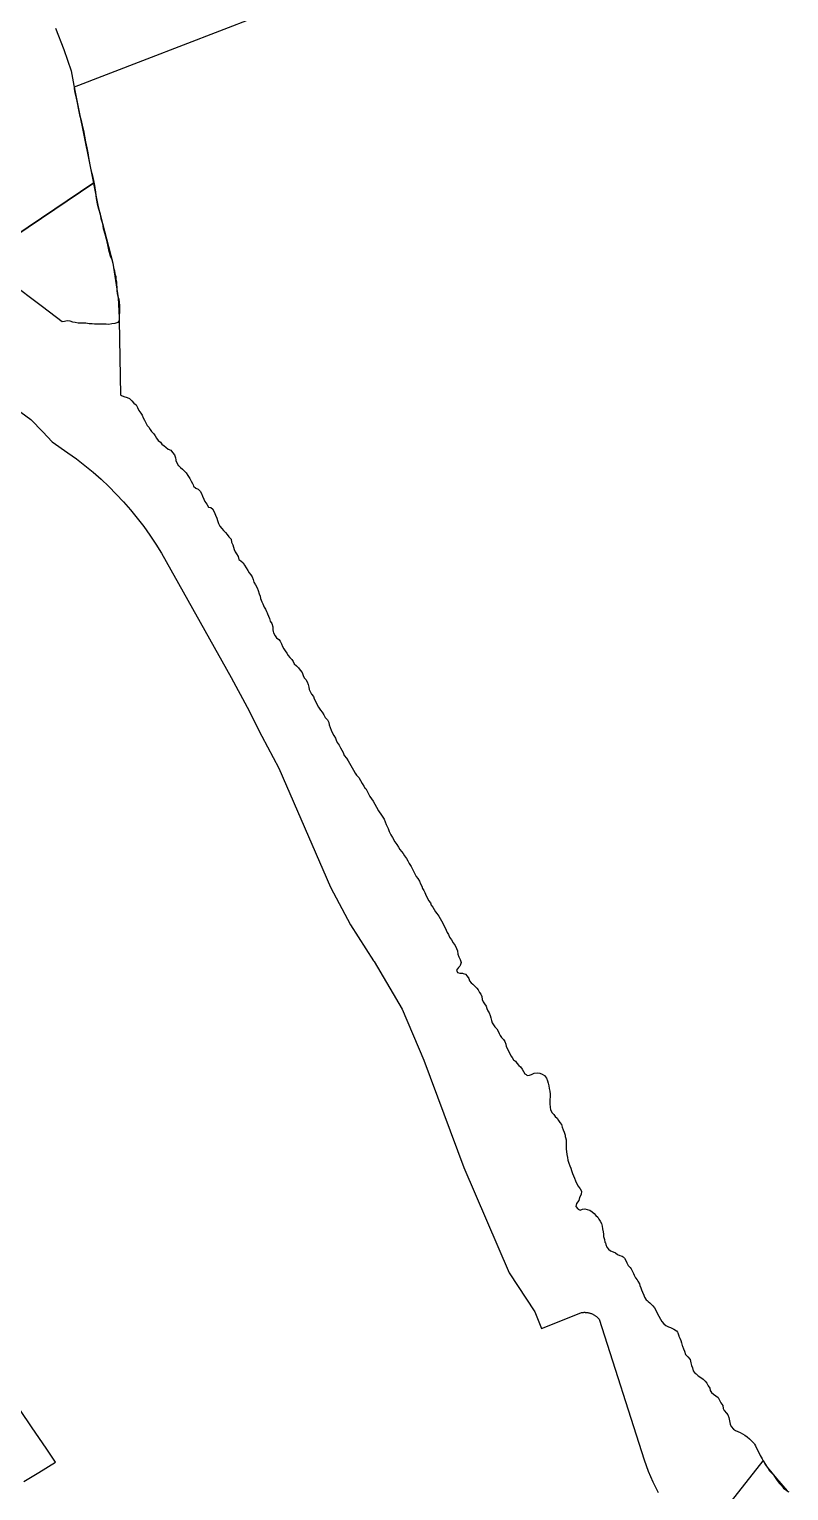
# Model space of a CAD drawing. Header units: inches. Extents: x 11258954 to 11313122, y 3645444 to 3695200.
# Drawn here: x 11297083 to 11298706, y 3673470 to 3676593 of the extents above; entities that cross this region are included whole.
import ezdxf

# ---------------------------------------------------------------- set-up
doc = ezdxf.new("R2010")
doc.units = ezdxf.units.IN
doc.header["$MEASUREMENT"] = 0
for name, color, linetype in [('CorporateLimit', 22, 'Continuous'), ('EnterpriseZone', 103, 'Continuous'), ('VotingPrecinct', 233, 'Continuous'), ('Ward', 133, 'Continuous')]:
    doc.layers.add(name, color=color, linetype=linetype)

msp = doc.modelspace()

# ---------------------------------------------------------------- linework, layer by layer
at = {"layer": 'CorporateLimit'}
msp.add_polyline3d([(11297567, 3676619, 0), (11297179, 3676469.5, 0), (11297179, 3676466, 0), (11297180, 3676458.25, 0), (11297183, 3676446.25, 0), (11297185, 3676435.75, 0), (11297187, 3676425, 0), (11297190, 3676410.5, 0), (11297194, 3676398.5, 0), (11297196, 3676388.5, 0), (11297199, 3676376.75, 0), (11297201, 3676364.75, 0), (11297203, 3676352.75, 0), (11297206, 3676340, 0), (11297208, 3676329.25, 0), (11297210, 3676314.75, 0), (11297213, 3676300, 0), (11297215, 3676290, 0), (11297218, 3676280.25, 0), (11297220, 3676270.25, 0), (11297222, 3676259.75, 0), (11297224, 3676245.5, 0), (11297226, 3676231.5, 0), (11297228, 3676220.5, 0), (11297231, 3676209.25, 0), (11297234, 3676198.75, 0), (11297236, 3676188.75, 0), (11297239, 3676178, 0), (11297241, 3676167.5, 0), (11297244, 3676156.5, 0), (11297247, 3676145.25, 0), (11297250, 3676133, 0), (11297252, 3676122, 0), (11297256, 3676109.5, 0), (11297260, 3676100, 0), (11297261, 3676095.5, 0), (11297262, 3676089.5, 0), (11297263, 3676083.25, 0), (11297265, 3676077, 0), (11297266, 3676070.75, 0), (11297268, 3676064.75, 0), (11297268, 3676059, 0), (11297269, 3676053.5, 0), (11297269, 3676048, 0), (11297270, 3676042.5, 0), (11297270, 3676035.25, 0), (11297271, 3676028.75, 0), (11297272, 3676022.5, 0), (11297274, 3676016.5, 0), (11297275, 3676010.25, 0), (11297276, 3676003.25, 0), (11297276, 3676000, 0), (11297276, 3675995.75, 0), (11297276, 3675989, 0), (11297275, 3675982.5, 0), (11297275, 3675976.75, 0), (11297275, 3675975, 0), (11297275, 3675971, 0), (11297274.848, 3675970.785, 0), (11297278, 3675812.25, 0), (11297280, 3675811, 0), (11297285, 3675808.5, 0), (11297292, 3675806.5, 0), (11297297, 3675804, 0), (11297302, 3675799.5, 0), (11297306, 3675794.5, 0), (11297311, 3675790.5, 0), (11297314, 3675785, 0), (11297317, 3675779, 0), (11297321, 3675773, 0), (11297324, 3675768.75, 0), (11297326, 3675763.25, 0), (11297329, 3675758, 0), (11297332, 3675752.25, 0), (11297335, 3675747, 0), (11297338, 3675743, 0), (11297341, 3675738, 0), (11297344, 3675734, 0), (11297349, 3675728.5, 0), (11297352, 3675724.5, 0), (11297355, 3675719.5, 0), (11297358, 3675714.5, 0), (11297363, 3675711.25, 0), (11297364.5, 3675709, 0), (11297366, 3675706.75, 0), (11297371, 3675703, 0), (11297375, 3675700.25, 0), (11297380, 3675696.25, 0), (11297385, 3675694, 0), (11297389, 3675689, 0), (11297393, 3675684, 0), (11297395, 3675677.75, 0), (11297396, 3675673.25, 0), (11297396, 3675671.5, 0), (11297399, 3675666, 0), (11297401, 3675661.25, 0), (11297402.3355, 3675660.1815, 0), (11297406, 3675657.25, 0), (11297410, 3675653.5, 0), (11297414, 3675649.5, 0), (11297418, 3675645.5, 0), (11297422, 3675640, 0), (11297426, 3675633.5, 0), (11297429, 3675627.75, 0), (11297432, 3675623, 0), (11297433, 3675620, 0), (11297434, 3675617, 0), (11297439, 3675612.5, 0), (11297444, 3675610.75, 0), (11297448, 3675606.5, 0), (11297451, 3675601, 0), (11297453, 3675596, 0), (11297456, 3675589.5, 0), (11297458, 3675584, 0), (11297462, 3675578.25, 0), (11297466, 3675572.5, 0), (11297471, 3675571.5, 0), (11297475, 3675567.75, 0), (11297475, 3675567.5, 0), (11297478, 3675562, 0), (11297481, 3675555, 0), (11297484, 3675549, 0), (11297485, 3675543.75, 0), (11297487, 3675537, 0), (11297490, 3675531.25, 0), (11297494, 3675526.5, 0), (11297498, 3675522.5, 0), (11297502, 3675518, 0), (11297506, 3675513.5, 0), (11297509, 3675508.5, 0), (11297514, 3675503.5, 0), (11297515, 3675497.5, 0), (11297518, 3675491.5, 0), (11297519, 3675486.5, 0), (11297521, 3675481.75, 0), (11297523, 3675477, 0), (11297526, 3675472.75, 0), (11297529, 3675467, 0), (11297531, 3675460.5, 0), (11297535, 3675457.5, 0), (11297540, 3675453, 0), (11297543, 3675448, 0), (11297546, 3675442.25, 0), (11297550, 3675436.5, 0), (11297553, 3675431.75, 0), (11297556, 3675427.75, 0), (11297559, 3675423, 0), (11297561, 3675417.5, 0), (11297563, 3675412, 0), (11297566, 3675406, 0), (11297570, 3675399.75, 0), (11297572, 3675394, 0), (11297574, 3675387.25, 0), (11297576, 3675382, 0), (11297577, 3675376.75, 0), (11297580, 3675370, 0), (11297582, 3675365.5, 0), (11297585, 3675358.5, 0), (11297588, 3675354.25, 0), (11297590, 3675349.25, 0), (11297591, 3675346.5, 0), (11297592, 3675344, 0), (11297594, 3675339, 0), (11297596, 3675334, 0), (11297598, 3675328.5, 0), (11297601, 3675323.5, 0), (11297603, 3675316.75, 0), (11297603, 3675309.75, 0), (11297604, 3675306.625, 0), (11297605, 3675303.5, 0), (11297608, 3675297, 0), (11297611, 3675293, 0), (11297616, 3675289.5, 0), (11297619, 3675285.75, 0), (11297622, 3675280, 0), (11297624, 3675274.5, 0), (11297627, 3675269.75, 0), (11297630, 3675265, 0), (11297633, 3675260.5, 0), (11297636, 3675255.5, 0), (11297640, 3675251, 0), (11297644, 3675247, 0), (11297647, 3675242.5, 0), (11297649, 3675237.5, 0), (11297654, 3675233, 0), (11297658, 3675229, 0), (11297662, 3675224, 0), (11297666, 3675219, 0), (11297668, 3675212.75, 0), (11297670, 3675207.5, 0), (11297674, 3675204, 0), (11297677, 3675199, 0), (11297679, 3675193.5, 0), (11297680, 3675187.75, 0), (11297681, 3675182.75, 0), (11297683, 3675178, 0), (11297686, 3675172.5, 0), (11297690, 3675167.25, 0), (11297692, 3675162.5, 0), (11297695, 3675156, 0), (11297698, 3675149.5, 0), (11297701, 3675145, 0), (11297705, 3675138.75, 0), (11297709, 3675134, 0), (11297712, 3675128.25, 0), (11297715, 3675122.5, 0), (11297720, 3675118, 0), (11297723, 3675112, 0), (11297724, 3675107, 0), (11297726, 3675101.5, 0), (11297728, 3675096, 0), (11297730, 3675091, 0), (11297734, 3675084.5, 0), (11297737, 3675078.5, 0), (11297739, 3675074, 0), (11297741, 3675069.5, 0), (11297745, 3675063.75, 0), (11297748, 3675058.25, 0), (11297751, 3675053, 0), (11297754, 3675047.75, 0), (11297756, 3675041.5, 0), (11297761, 3675036, 0), (11297764, 3675030, 0), (11297767, 3675025, 0), (11297770, 3675020, 0), (11297773, 3675015.5, 0), (11297776, 3675010.25, 0), (11297779, 3675004, 0), (11297782, 3674999.25, 0), (11297787, 3674994.5, 0), (11297791, 3674988.25, 0), (11297794, 3674982, 0), (11297798, 3674976, 0), (11297801, 3674971.25, 0), (11297802, 3674970.75, 0), (11297805, 3674965.5, 0), (11297808, 3674959.75, 0), (11297811, 3674954, 0), (11297814, 3674949, 0), (11297818, 3674944, 0), (11297821, 3674937.5, 0), (11297825, 3674931, 0), (11297829.1635, 3674923.583, 0), (11297835.738, 3674914.34, 0), (11297839.9695, 3674907.8955, 0), (11297841.0285, 3674905.3295, 0), (11297845.593, 3674894.1535, 0), (11297849.765, 3674885.2305, 0), (11297851.9465, 3674878.9935, 0), (11297855.3285, 3674872.128, 0), (11297858.8465, 3674866.17, 0), (11297864, 3674856.75, 0), (11297868, 3674851.25, 0), (11297872, 3674846, 0), (11297875, 3674840.5, 0), (11297878, 3674836.5, 0), (11297882, 3674832.25, 0), (11297885, 3674827, 0), (11297889, 3674821.75, 0), (11297892, 3674816.5, 0), (11297895, 3674810.75, 0), (11297899, 3674804.5, 0), (11297901, 3674800, 0), (11297905, 3674793.25, 0), (11297907, 3674788.75, 0), (11297910, 3674783, 0), (11297913, 3674778.5, 0), (11297917, 3674772.75, 0), (11297919, 3674767.5, 0), (11297922, 3674762.5, 0), (11297923, 3674757.5, 0), (11297926, 3674753.25, 0), (11297928, 3674748.5, 0), (11297931, 3674741.5, 0), (11297934, 3674737, 0), (11297936, 3674732, 0), (11297940, 3674727, 0), (11297942, 3674722, 0), (11297945, 3674717.5, 0), (11297948, 3674712.5, 0), (11297951, 3674707.75, 0), (11297954, 3674703.75, 0), (11297958, 3674698.25, 0), (11297961, 3674693, 0), (11297964, 3674688, 0), (11297967, 3674683, 0), (11297969, 3674678.5, 0), (11297972, 3674673.5, 0), (11297974, 3674668.25, 0), (11297976, 3674663.25, 0), (11297979, 3674658.75, 0), (11297981, 3674653.5, 0), (11297985, 3674648, 0), (11297989, 3674641.5, 0), (11297993, 3674635.25, 0), (11297996, 3674629.5, 0), (11297998, 3674624.5, 0), (11297999, 3674617.25, 0), (11298001, 3674611, 0), (11298004, 3674605.5, 0), (11298006, 3674599.5, 0), (11298004, 3674593, 0), (11298003, 3674591.75, 0), (11298000, 3674588.5, 0), (11297996, 3674583, 0), (11297998, 3674578, 0), (11298003, 3674576.5, 0), (11298009, 3674576.5, 0), (11298010, 3674576, 0), (11298015, 3674574.5, 0), (11298019, 3674570, 0), (11298022, 3674565.25, 0), (11298024, 3674559.75, 0), (11298027, 3674555.5, 0), (11298031, 3674552.75, 0), (11298035, 3674549, 0), (11298039, 3674544.5, 0), (11298042, 3674540.5, 0), (11298045, 3674535.5, 0), (11298048, 3674531.25, 0), (11298050, 3674526.5, 0), (11298051, 3674520, 0), (11298053, 3674515.25, 0), (11298056, 3674511, 0), (11298059, 3674506, 0), (11298061, 3674501.25, 0), (11298063, 3674496, 0), (11298066, 3674491.5, 0), (11298068, 3674486.25, 0), (11298069, 3674481, 0), (11298071, 3674475.5, 0), (11298072, 3674470.5, 0), (11298075, 3674466, 0), (11298078, 3674462, 0), (11298082, 3674457.25, 0), (11298085, 3674452.5, 0), (11298087, 3674447.75, 0), (11298089, 3674443, 0), (11298092, 3674439, 0), (11298096, 3674434.5, 0), (11298099, 3674430.25, 0), (11298101, 3674424.5, 0), (11298102, 3674419.5, 0), (11298105, 3674414.5, 0), (11298107, 3674409.5, 0), (11298110, 3674405, 0), (11298112, 3674400, 0), (11298115, 3674396.25, 0), (11298118, 3674391.5, 0), (11298122, 3674388.5, 0), (11298125, 3674384, 0), (11298129, 3674379.5, 0), (11298133, 3674376, 0), (11298136, 3674371.5, 0), (11298139, 3674366.5, 0), (11298142, 3674361.5, 0), (11298144.5, 3674359.75, 0), (11298147, 3674358, 0), (11298152, 3674358.25, 0), (11298156, 3674359.75, 0), (11298162, 3674362.75, 0), (11298168, 3674363.5, 0), (11298174, 3674362.75, 0), (11298179, 3674361, 0), (11298184, 3674357.5, 0), (11298188, 3674352.25, 0), (11298190, 3674346.5, 0), (11298192, 3674341.5, 0), (11298193, 3674336, 0), (11298194, 3674329.75, 0), (11298195, 3674324.5, 0), (11298196, 3674318.25, 0), (11298196, 3674312, 0), (11298195, 3674306.75, 0), (11298195, 3674301.5, 0), (11298195, 3674296.25, 0), (11298196, 3674291, 0), (11298196, 3674290.25, 0), (11298197, 3674284.25, 0), (11298200, 3674278.25, 0), (11298204, 3674274.5, 0), (11298207, 3674270.5, 0), (11298211, 3674266.5, 0), (11298214, 3674261.75, 0), (11298217, 3674257.5, 0), (11298220, 3674252.75, 0), (11298222, 3674247.75, 0), (11298224, 3674242, 0), (11298226, 3674236.5, 0), (11298228, 3674230.5, 0), (11298228, 3674227.5, 0), (11298229, 3674225.5, 0), (11298230, 3674220.25, 0), (11298230, 3674214, 0), (11298230, 3674208, 0), (11298230, 3674205, 0), (11298230, 3674200.5, 0), (11298231, 3674195.25, 0), (11298232, 3674189, 0), (11298233, 3674182.75, 0), (11298234, 3674176.75, 0), (11298236, 3674170.25, 0), (11298238, 3674165, 0), (11298240, 3674159.5, 0), (11298242, 3674154.5, 0), (11298244, 3674148.5, 0), (11298246, 3674143.5, 0), (11298248, 3674138.5, 0), (11298250, 3674132.5, 0), (11298252, 3674127.5, 0), (11298256, 3674121.5, 0), (11298260, 3674115.75, 0), (11298263, 3674110.5, 0), (11298262, 3674103.5, 0), (11298259, 3674097, 0), (11298257, 3674090.5, 0), (11298252, 3674084.5, 0), (11298251, 3674078.25, 0), (11298255, 3674073.25, 0), (11298256, 3674072, 0), (11298260, 3674069.75, 0), (11298265, 3674072, 0), (11298270, 3674073, 0), (11298275, 3674071.5, 0), (11298281, 3674070, 0), (11298286, 3674066.75, 0), (11298290, 3674063, 0), (11298294, 3674059, 0), (11298298, 3674055, 0), (11298300, 3674050.5, 0), (11298303, 3674046.5, 0), (11298306, 3674041.75, 0), (11298307, 3674036, 0), (11298308, 3674030.25, 0), (11298309, 3674024, 0), (11298309.0345, 3674023.811, 0), (11298310, 3674018.5, 0), (11298310, 3674013.5, 0), (11298312, 3674007.5, 0), (11298313, 3674001.75, 0), (11298314, 3674000, 0), (11298315, 3673996.5, 0), (11298317, 3673990.75, 0), (11298321, 3673986.5, 0), (11298325, 3673983, 0), (11298331, 3673981, 0), (11298336, 3673978.75, 0), (11298340, 3673975, 0), (11298345, 3673973.5, 0), (11298350, 3673971.5, 0), (11298352, 3673970.5, 0), (11298355, 3673967.5, 0), (11298358, 3673962.25, 0), (11298360, 3673957.25, 0), (11298363, 3673952, 0), (11298367, 3673947.5, 0), (11298369.205, 3673944.7435, 0), (11298373.979, 3673934.443, 0), (11298375.62, 3673930.9015, 0), (11298378.126, 3673925.4955, 0), (11298381.7345, 3673921, 0), (11298383.5975, 3673918.679, 0), (11298387.0435, 3673912.5625, 0), (11298387.9205, 3673909.2775, 0), (11298389.6155, 3673904.2575, 0), (11298390.97, 3673899.7815, 0), (11298393.0705, 3673894.658, 0), (11298396, 3673888.75, 0), (11298397.8675, 3673884.2205, 0), (11298401.192, 3673878.683, 0), (11298403.0735, 3673876.8325, 0), (11298405.8395, 3673874.613, 0), (11298408.977, 3673872.1585, 0), (11298412.236, 3673869.3345, 0), (11298415.7965, 3673865.792, 0), (11298419.3325, 3673861.476, 0), (11298428, 3673843.5, 0), (11298432, 3673837, 0), (11298435, 3673832.5, 0), (11298439, 3673827.5, 0), (11298443, 3673823.5, 0), (11298449, 3673820.5, 0), (11298453, 3673819.25, 0), (11298455, 3673818.5, 0), (11298460, 3673815.5, 0), (11298466, 3673812.5, 0), (11298468, 3673809.5, 0), (11298469, 3673808, 0), (11298471, 3673801.75, 0), (11298471.303, 3673800.9165, 0), (11298473, 3673796.25, 0), (11298475, 3673791.5, 0), (11298477, 3673786.25, 0), (11298478.47, 3673781.1045, 0), (11298479, 3673779.25, 0), (11298481, 3673774, 0), (11298483, 3673768.5, 0), (11298485, 3673761.5, 0), (11298490, 3673756.5, 0), (11298495, 3673751, 0), (11298497, 3673744, 0), (11298498, 3673738, 0), (11298500, 3673733, 0), (11298502, 3673726.5, 0), (11298506, 3673720.75, 0), (11298508, 3673720, 0), (11298512, 3673716, 0), (11298518, 3673712.25, 0), (11298523, 3673709, 0), (11298527, 3673704.75, 0), (11298531, 3673700.25, 0), (11298534, 3673695, 0), (11298537, 3673690, 0), (11298538, 3673684.5, 0), (11298541, 3673680.5, 0), (11298545, 3673677, 0), (11298550, 3673673.5, 0), (11298555, 3673669.5, 0), (11298558, 3673664.25, 0), (11298561, 3673658.5, 0), (11298565, 3673652.5, 0), (11298566, 3673646.5, 0), (11298568, 3673641.75, 0), (11298573, 3673636.5, 0), (11298576, 3673632.5, 0), (11298578, 3673627, 0), (11298579, 3673620, 0), (11298581, 3673613, 0), (11298583, 3673607.75, 0), (11298588, 3673602.25, 0), (11298592, 3673599.5, 0), (11298597, 3673597, 0), (11298602, 3673594.75, 0), (11298607, 3673592, 0), (11298612, 3673589.5, 0), (11298617, 3673585.5, 0), (11298622, 3673581.75, 0), (11298627, 3673576.5, 0), (11298632, 3673571.5, 0), (11298632.7215, 3673570.2975, 0), (11298635, 3673566.5, 0), (11298638, 3673560.25, 0), (11298641, 3673553.5, 0), (11298645, 3673546, 0), (11298649, 3673538.5, 0), (11298651.3755, 3673534.6395, 0), (11298653, 3673532, 0), (11298656, 3673526, 0), (11298660, 3673520.75, 0), (11298661, 3673519.5, 0), (11298665, 3673512.75, 0), (11298669, 3673508.5, 0), (11298673, 3673504.5, 0), (11298675, 3673502, 0), (11298677, 3673499, 0), (11298681, 3673492.5, 0), (11298686, 3673486.25, 0), (11298691, 3673480.75, 0), (11298695, 3673476, 0), (11298700, 3673472.5, 0), (11298702, 3673470.5, 0), (11298706, 3673468.5, 0)], dxfattribs=at)
at = {"layer": 'EnterpriseZone'}
for points in [[(11297139.0795, 3676595.9035, 0), (11297156.4665, 3676549.8705, 0), (11297172.238, 3676504.579, 0), (11297177.986, 3676473.2365, 0), (11297188.394, 3676419.371, 0), (11297211.0765, 3676310.7785, 0), (11297229.7065, 3676213.9515, 0), (11297261.1865, 3676093.6445, 0), (11297273.1475, 3676019.178, 0), (11297275, 3675977.302, 0), (11297275, 3675976.75, 0), (11297275, 3675975, 0), (11297275, 3675971, 0), (11297274.848, 3675970.785, 0), (11297272, 3675966.75, 0), (11297266, 3675964.5, 0), (11297259, 3675964, 0), (11297253, 3675962.75, 0), (11297247, 3675963, 0), (11297241, 3675963.25, 0), (11297235, 3675963.25, 0), (11297228, 3675963.5, 0), (11297222, 3675963.5, 0), (11297217, 3675963.75, 0), (11297211, 3675964, 0), (11297204, 3675965, 0), (11297199, 3675965, 0), (11297193, 3675965.25, 0), (11297187, 3675965.5, 0), (11297181, 3675966.75, 0), (11297176, 3675967.75, 0), (11297170, 3675969.5, 0), (11297164, 3675970, 0), (11297158, 3675968.75, 0), (11297153, 3675968, 0), (11297111, 3676000, 0), (11297088, 3676017.5, 0), (11297062, 3676037, 0)], [(11296865.7885, 3675920.4285, 0), (11297086.469, 3675759.5445, 0), (11297111.547, 3675733.17, 0), (11297131.797, 3675711.8735, 0), (11297165.271, 3675688.53, 0), (11297183.6975, 3675675.229, 0), (11297201.682, 3675661.3365, 0), (11297219.2055, 3675646.8665, 0), (11297236.249, 3675631.834, 0), (11297252.795, 3675616.256, 0), (11297268.8255, 3675600.148, 0), (11297284.324, 3675583.5275, 0), (11297299.274, 3675566.4115, 0), (11297313.6595, 3675548.819, 0), (11297327.4655, 3675530.768, 0), (11297340.6775, 3675512.2775, 0), (11297349.0005, 3675499.79, 0), (11297353.2815, 3675493.3675, 0), (11297365.264, 3675474.0575, 0), (11297514.4615, 3675208.5085, 0), (11297548.649, 3675144.529, 0), (11297579.906, 3675082.503, 0), (11297616.0475, 3675014.6165, 0), (11297726.29, 3674760.125, 0), (11297769.6347, 3674679.8667, 0), (11297818.441, 3674602.8075, 0), (11297819.609, 3674601.098, 0), (11297879.6234, 3674499.421, 0), (11297925.7165, 3674390.7225, 0), (11298011.6232, 3674161.2653, 0), (11298108.102, 3673936.049, 0), (11298163.456, 3673853.1155, 0), (11298177.6095, 3673817.495, 0), (11298261.6945, 3673850.986, 0), (11298263.0325, 3673851.234, 0), (11298264.378, 3673851.436, 0), (11298265.7295, 3673851.592, 0), (11298266.917, 3673851.688, 0), (11298267.0855, 3673851.7015, 0), (11298268.445, 3673851.7655, 0), (11298269.8055, 3673851.7825, 0), (11298271.1655, 3673851.754, 0), (11298272.3555, 3673851.688, 0), (11298272.5245, 3673851.6785, 0), (11298273.8795, 3673851.557, 0), (11298275.23, 3673851.3895, 0), (11298276.5735, 3673851.176, 0), (11298277.9095, 3673850.917, 0), (11298279.2355, 3673850.6125, 0), (11298280.5505, 3673850.2635, 0), (11298281.853, 3673849.8695, 0), (11298283.141, 3673849.4315, 0), (11298284.4135, 3673848.95, 0), (11298285.669, 3673848.425, 0), (11298286.906, 3673847.858, 0), (11298288.1225, 3673847.249, 0), (11298289.318, 3673846.599, 0), (11298290.4905, 3673845.909, 0), (11298291.639, 3673845.179, 0), (11298292.7615, 3673844.4105, 0), (11298293.858, 3673843.6045, 0), (11298294.9255, 3673842.7615, 0), (11298295.9645, 3673841.8825, 0), (11298296.9725, 3673840.9685, 0), (11298297.949, 3673840.021, 0), (11298298.8925, 3673839.0405, 0), (11298299.802, 3673838.029, 0), (11298300.677, 3673836.9865, 0), (11298396.9535, 3673536.304, 0), (11298400.988, 3673524.3815, 0), (11298405.412, 3673512.598, 0), (11298410.2205, 3673500.9665, 0), (11298415.4085, 3673489.499, 0), (11298420.9705, 3673478.208, 0), (11298426.9005, 3673467.106, 0)], [(11297071, 3673490, 0), (11297103, 3673509.25, 0), (11297139, 3673531.5, 0), (11297119, 3673561.5, 0), (11297089, 3673605, 0), (11297012, 3673718.25, 0)], [(11298544.0965, 3673398.1545, 0), (11298651.3755, 3673534.6395, 0), (11298659.62, 3673520.81, 0), (11298679.8705, 3673497.04, 0), (11298702.43, 3673470.56, 0), (11298704.628, 3673468.9055, 0)]]:
    msp.add_polyline3d(points, dxfattribs=at)
at = {"layer": 'VotingPrecinct'}
for points in [[(11297567, 3676619, 0), (11297179, 3676469.5, 0), (11297179, 3676466, 0), (11297180, 3676458.25, 0), (11297183, 3676446.25, 0), (11297185, 3676435.75, 0), (11297187, 3676425, 0), (11297190, 3676410.5, 0), (11297194, 3676398.5, 0), (11297196, 3676388.5, 0), (11297199, 3676376.75, 0), (11297201, 3676364.75, 0), (11297203, 3676352.75, 0), (11297206, 3676340, 0), (11297208, 3676329.25, 0), (11297210, 3676314.75, 0), (11297213, 3676300, 0), (11297215, 3676290, 0), (11297218, 3676280.25, 0), (11297220, 3676270.25, 0), (11297220.96, 3676265.21, 0), (11296686.999, 3675905.25, 0)], [(11296686.999, 3675905.25, 0), (11297220.96, 3676265.21, 0), (11297222, 3676259.75, 0), (11297224, 3676245.5, 0), (11297226, 3676231.5, 0), (11297228, 3676220.5, 0), (11297231, 3676209.25, 0), (11297234, 3676198.75, 0), (11297236, 3676188.75, 0), (11297239, 3676178, 0), (11297241, 3676167.5, 0), (11297244, 3676156.5, 0), (11297247, 3676145.25, 0), (11297250, 3676133, 0), (11297252, 3676122, 0), (11297256, 3676109.5, 0), (11297260, 3676100, 0), (11297261, 3676095.5, 0), (11297262, 3676089.5, 0), (11297263, 3676083.25, 0), (11297265, 3676077, 0), (11297266, 3676070.75, 0), (11297268, 3676064.75, 0), (11297268, 3676059, 0), (11297269, 3676053.5, 0), (11297269, 3676048, 0), (11297270, 3676042.5, 0), (11297270, 3676035.25, 0), (11297271, 3676028.75, 0), (11297272, 3676022.5, 0), (11297274, 3676016.5, 0), (11297275, 3676010.25, 0), (11297276, 3676003.25, 0), (11297276, 3676000, 0), (11297276, 3675995.75, 0), (11297276, 3675989, 0), (11297275, 3675982.5, 0), (11297275, 3675976.75, 0), (11297275, 3675975, 0), (11297275, 3675971, 0), (11297274.848, 3675970.785, 0), (11297278, 3675812.25, 0), (11297280, 3675811, 0), (11297285, 3675808.5, 0), (11297292, 3675806.5, 0), (11297297, 3675804, 0), (11297302, 3675799.5, 0), (11297306, 3675794.5, 0), (11297311, 3675790.5, 0), (11297314, 3675785, 0), (11297317, 3675779, 0), (11297321, 3675773, 0), (11297324, 3675768.75, 0), (11297326, 3675763.25, 0), (11297329, 3675758, 0), (11297332, 3675752.25, 0), (11297335, 3675747, 0), (11297338, 3675743, 0), (11297341, 3675738, 0), (11297344, 3675734, 0), (11297349, 3675728.5, 0), (11297352, 3675724.5, 0), (11297355, 3675719.5, 0), (11297358, 3675714.5, 0), (11297363, 3675711.25, 0), (11297364.5, 3675709, 0), (11297366, 3675706.75, 0), (11297371, 3675703, 0), (11297375, 3675700.25, 0), (11297380, 3675696.25, 0), (11297385, 3675694, 0), (11297389, 3675689, 0), (11297393, 3675684, 0), (11297395, 3675677.75, 0), (11297396, 3675673.25, 0), (11297396, 3675671.5, 0), (11297399, 3675666, 0), (11297401, 3675661.25, 0), (11297402.3355, 3675660.1815, 0), (11297406, 3675657.25, 0), (11297410, 3675653.5, 0), (11297414, 3675649.5, 0), (11297418, 3675645.5, 0), (11297422, 3675640, 0), (11297426, 3675633.5, 0), (11297429, 3675627.75, 0), (11297432, 3675623, 0), (11297433, 3675620, 0), (11297434, 3675617, 0), (11297439, 3675612.5, 0), (11297444, 3675610.75, 0), (11297448, 3675606.5, 0), (11297451, 3675601, 0), (11297453, 3675596, 0), (11297456, 3675589.5, 0), (11297458, 3675584, 0), (11297462, 3675578.25, 0), (11297466, 3675572.5, 0), (11297471, 3675571.5, 0), (11297475, 3675567.75, 0), (11297475, 3675567.5, 0), (11297478, 3675562, 0), (11297481, 3675555, 0), (11297484, 3675549, 0), (11297485, 3675543.75, 0), (11297487, 3675537, 0), (11297490, 3675531.25, 0), (11297494, 3675526.5, 0), (11297498, 3675522.5, 0), (11297502, 3675518, 0), (11297506, 3675513.5, 0), (11297509, 3675508.5, 0), (11297514, 3675503.5, 0), (11297515, 3675497.5, 0), (11297518, 3675491.5, 0), (11297519, 3675486.5, 0), (11297521, 3675481.75, 0), (11297523, 3675477, 0), (11297526, 3675472.75, 0), (11297529, 3675467, 0), (11297531, 3675460.5, 0), (11297535, 3675457.5, 0), (11297540, 3675453, 0), (11297543, 3675448, 0), (11297546, 3675442.25, 0), (11297550, 3675436.5, 0), (11297553, 3675431.75, 0), (11297556, 3675427.75, 0), (11297559, 3675423, 0), (11297561, 3675417.5, 0), (11297563, 3675412, 0), (11297566, 3675406, 0), (11297570, 3675399.75, 0), (11297572, 3675394, 0), (11297574, 3675387.25, 0), (11297576, 3675382, 0), (11297577, 3675376.75, 0), (11297580, 3675370, 0), (11297582, 3675365.5, 0), (11297585, 3675358.5, 0), (11297588, 3675354.25, 0), (11297590, 3675349.25, 0), (11297591, 3675346.5, 0), (11297592, 3675344, 0), (11297594, 3675339, 0), (11297596, 3675334, 0), (11297598, 3675328.5, 0), (11297601, 3675323.5, 0), (11297603, 3675316.75, 0), (11297603, 3675309.75, 0), (11297604, 3675306.625, 0), (11297605, 3675303.5, 0), (11297608, 3675297, 0), (11297611, 3675293, 0), (11297616, 3675289.5, 0), (11297619, 3675285.75, 0), (11297622, 3675280, 0), (11297624, 3675274.5, 0), (11297627, 3675269.75, 0), (11297630, 3675265, 0), (11297633, 3675260.5, 0), (11297636, 3675255.5, 0), (11297640, 3675251, 0), (11297644, 3675247, 0), (11297647, 3675242.5, 0), (11297649, 3675237.5, 0), (11297654, 3675233, 0), (11297658, 3675229, 0), (11297662, 3675224, 0), (11297666, 3675219, 0), (11297668, 3675212.75, 0), (11297670, 3675207.5, 0), (11297674, 3675204, 0), (11297677, 3675199, 0), (11297679, 3675193.5, 0), (11297680, 3675187.75, 0), (11297681, 3675182.75, 0), (11297683, 3675178, 0), (11297686, 3675172.5, 0), (11297690, 3675167.25, 0), (11297692, 3675162.5, 0), (11297695, 3675156, 0), (11297698, 3675149.5, 0), (11297701, 3675145, 0), (11297705, 3675138.75, 0), (11297709, 3675134, 0), (11297712, 3675128.25, 0), (11297715, 3675122.5, 0), (11297720, 3675118, 0), (11297723, 3675112, 0), (11297724, 3675107, 0), (11297726, 3675101.5, 0), (11297728, 3675096, 0), (11297730, 3675091, 0), (11297734, 3675084.5, 0), (11297737, 3675078.5, 0), (11297739, 3675074, 0), (11297741, 3675069.5, 0), (11297745, 3675063.75, 0), (11297748, 3675058.25, 0), (11297751, 3675053, 0), (11297754, 3675047.75, 0), (11297756, 3675041.5, 0), (11297761, 3675036, 0), (11297764, 3675030, 0), (11297767, 3675025, 0), (11297770, 3675020, 0), (11297773, 3675015.5, 0), (11297776, 3675010.25, 0), (11297779, 3675004, 0), (11297782, 3674999.25, 0), (11297787, 3674994.5, 0), (11297791, 3674988.25, 0), (11297794, 3674982, 0), (11297798, 3674976, 0), (11297801, 3674971.25, 0), (11297802, 3674970.75, 0), (11297805, 3674965.5, 0), (11297808, 3674959.75, 0), (11297811, 3674954, 0), (11297814, 3674949, 0), (11297818, 3674944, 0), (11297821, 3674937.5, 0), (11297825, 3674931, 0), (11297829.1635, 3674923.583, 0), (11297835.738, 3674914.34, 0), (11297839.9695, 3674907.8955, 0), (11297841.0285, 3674905.3295, 0), (11297845.593, 3674894.1535, 0), (11297849.765, 3674885.2305, 0), (11297851.9465, 3674878.9935, 0), (11297855.3285, 3674872.128, 0), (11297858.8465, 3674866.17, 0), (11297864, 3674856.75, 0), (11297868, 3674851.25, 0), (11297872, 3674846, 0), (11297875, 3674840.5, 0), (11297878, 3674836.5, 0), (11297882, 3674832.25, 0), (11297885, 3674827, 0), (11297889, 3674821.75, 0), (11297892, 3674816.5, 0), (11297895, 3674810.75, 0), (11297899, 3674804.5, 0), (11297901, 3674800, 0), (11297905, 3674793.25, 0), (11297907, 3674788.75, 0), (11297910, 3674783, 0), (11297913, 3674778.5, 0), (11297917, 3674772.75, 0), (11297919, 3674767.5, 0), (11297922, 3674762.5, 0), (11297923, 3674757.5, 0), (11297926, 3674753.25, 0), (11297928, 3674748.5, 0), (11297931, 3674741.5, 0), (11297934, 3674737, 0), (11297936, 3674732, 0), (11297940, 3674727, 0), (11297942, 3674722, 0), (11297945, 3674717.5, 0), (11297948, 3674712.5, 0), (11297951, 3674707.75, 0), (11297954, 3674703.75, 0), (11297958, 3674698.25, 0), (11297961, 3674693, 0), (11297964, 3674688, 0), (11297967, 3674683, 0), (11297969, 3674678.5, 0), (11297972, 3674673.5, 0), (11297974, 3674668.25, 0), (11297976, 3674663.25, 0), (11297979, 3674658.75, 0), (11297981, 3674653.5, 0), (11297985, 3674648, 0), (11297989, 3674641.5, 0), (11297993, 3674635.25, 0), (11297996, 3674629.5, 0), (11297998, 3674624.5, 0), (11297999, 3674617.25, 0), (11298001, 3674611, 0), (11298004, 3674605.5, 0), (11298006, 3674599.5, 0), (11298004, 3674593, 0), (11298003, 3674591.75, 0), (11298000, 3674588.5, 0), (11297996, 3674583, 0), (11297998, 3674578, 0), (11298003, 3674576.5, 0), (11298009, 3674576.5, 0), (11298010, 3674576, 0), (11298015, 3674574.5, 0), (11298019, 3674570, 0), (11298022, 3674565.25, 0), (11298024, 3674559.75, 0), (11298027, 3674555.5, 0), (11298031, 3674552.75, 0), (11298035, 3674549, 0), (11298039, 3674544.5, 0), (11298042, 3674540.5, 0), (11298045, 3674535.5, 0), (11298048, 3674531.25, 0), (11298050, 3674526.5, 0), (11298051, 3674520, 0), (11298053, 3674515.25, 0), (11298056, 3674511, 0), (11298059, 3674506, 0), (11298061, 3674501.25, 0), (11298063, 3674496, 0), (11298066, 3674491.5, 0), (11298068, 3674486.25, 0), (11298069, 3674481, 0), (11298071, 3674475.5, 0), (11298072, 3674470.5, 0), (11298075, 3674466, 0), (11298078, 3674462, 0), (11298082, 3674457.25, 0), (11298085, 3674452.5, 0), (11298087, 3674447.75, 0), (11298089, 3674443, 0), (11298092, 3674439, 0), (11298096, 3674434.5, 0), (11298099, 3674430.25, 0), (11298101, 3674424.5, 0), (11298102, 3674419.5, 0), (11298105, 3674414.5, 0), (11298107, 3674409.5, 0), (11298110, 3674405, 0), (11298112, 3674400, 0), (11298115, 3674396.25, 0), (11298118, 3674391.5, 0), (11298122, 3674388.5, 0), (11298125, 3674384, 0), (11298129, 3674379.5, 0), (11298133, 3674376, 0), (11298136, 3674371.5, 0), (11298139, 3674366.5, 0), (11298142, 3674361.5, 0), (11298144.5, 3674359.75, 0), (11298147, 3674358, 0), (11298152, 3674358.25, 0), (11298156, 3674359.75, 0), (11298162, 3674362.75, 0), (11298168, 3674363.5, 0), (11298174, 3674362.75, 0), (11298179, 3674361, 0), (11298184, 3674357.5, 0), (11298188, 3674352.25, 0), (11298190, 3674346.5, 0), (11298192, 3674341.5, 0), (11298193, 3674336, 0), (11298194, 3674329.75, 0), (11298195, 3674324.5, 0), (11298196, 3674318.25, 0), (11298196, 3674312, 0), (11298195, 3674306.75, 0), (11298195, 3674301.5, 0), (11298195, 3674296.25, 0), (11298196, 3674291, 0), (11298196, 3674290.25, 0), (11298197, 3674284.25, 0), (11298200, 3674278.25, 0), (11298204, 3674274.5, 0), (11298207, 3674270.5, 0), (11298211, 3674266.5, 0), (11298214, 3674261.75, 0), (11298217, 3674257.5, 0), (11298220, 3674252.75, 0), (11298222, 3674247.75, 0), (11298224, 3674242, 0), (11298226, 3674236.5, 0), (11298228, 3674230.5, 0), (11298228, 3674227.5, 0), (11298229, 3674225.5, 0), (11298230, 3674220.25, 0), (11298230, 3674214, 0), (11298230, 3674208, 0), (11298230, 3674205, 0), (11298230, 3674200.5, 0), (11298231, 3674195.25, 0), (11298232, 3674189, 0), (11298233, 3674182.75, 0), (11298234, 3674176.75, 0), (11298236, 3674170.25, 0), (11298238, 3674165, 0), (11298240, 3674159.5, 0), (11298242, 3674154.5, 0), (11298244, 3674148.5, 0), (11298246, 3674143.5, 0), (11298248, 3674138.5, 0), (11298250, 3674132.5, 0), (11298252, 3674127.5, 0), (11298256, 3674121.5, 0), (11298260, 3674115.75, 0), (11298263, 3674110.5, 0), (11298262, 3674103.5, 0), (11298259, 3674097, 0), (11298257, 3674090.5, 0), (11298252, 3674084.5, 0), (11298251, 3674078.25, 0), (11298255, 3674073.25, 0), (11298256, 3674072, 0), (11298260, 3674069.75, 0), (11298265, 3674072, 0), (11298270, 3674073, 0), (11298275, 3674071.5, 0), (11298281, 3674070, 0), (11298286, 3674066.75, 0), (11298290, 3674063, 0), (11298294, 3674059, 0), (11298298, 3674055, 0), (11298300, 3674050.5, 0), (11298303, 3674046.5, 0), (11298306, 3674041.75, 0), (11298307, 3674036, 0), (11298308, 3674030.25, 0), (11298309, 3674024, 0), (11298309.0345, 3674023.811, 0), (11298310, 3674018.5, 0), (11298310, 3674013.5, 0), (11298312, 3674007.5, 0), (11298313, 3674001.75, 0), (11298314, 3674000, 0), (11298315, 3673996.5, 0), (11298317, 3673990.75, 0), (11298321, 3673986.5, 0), (11298325, 3673983, 0), (11298331, 3673981, 0), (11298336, 3673978.75, 0), (11298340, 3673975, 0), (11298345, 3673973.5, 0), (11298350, 3673971.5, 0), (11298352, 3673970.5, 0), (11298355, 3673967.5, 0), (11298358, 3673962.25, 0), (11298360, 3673957.25, 0), (11298363, 3673952, 0), (11298367, 3673947.5, 0), (11298369.205, 3673944.7435, 0), (11298373.979, 3673934.443, 0), (11298375.6205, 3673930.9015, 0), (11298378.126, 3673925.4955, 0), (11298381.7345, 3673921, 0), (11298383.5975, 3673918.679, 0), (11298387.0435, 3673912.5625, 0), (11298387.9205, 3673909.2775, 0), (11298389.6155, 3673904.2575, 0), (11298390.97, 3673899.7815, 0), (11298393.0705, 3673894.658, 0), (11298396, 3673888.75, 0), (11298397.8675, 3673884.2205, 0), (11298401.192, 3673878.683, 0), (11298403.0735, 3673876.8325, 0), (11298405.8395, 3673874.613, 0), (11298408.977, 3673872.1585, 0), (11298412.236, 3673869.3345, 0), (11298415.7965, 3673865.792, 0), (11298419.3325, 3673861.476, 0), (11298428, 3673843.5, 0), (11298432, 3673837, 0), (11298435, 3673832.5, 0), (11298439, 3673827.5, 0), (11298443, 3673823.5, 0), (11298449, 3673820.5, 0), (11298453, 3673819.25, 0), (11298455, 3673818.5, 0), (11298460, 3673815.5, 0), (11298466, 3673812.5, 0), (11298468, 3673809.5, 0), (11298469, 3673808, 0), (11298471, 3673801.75, 0), (11298471.303, 3673800.9165, 0), (11298473, 3673796.25, 0), (11298475, 3673791.5, 0), (11298477, 3673786.25, 0), (11298478.47, 3673781.1045, 0), (11298479, 3673779.25, 0), (11298481, 3673774, 0), (11298483, 3673768.5, 0), (11298485, 3673761.5, 0), (11298490, 3673756.5, 0), (11298495, 3673751, 0), (11298497, 3673744, 0), (11298498, 3673738, 0), (11298500, 3673733, 0), (11298502, 3673726.5, 0), (11298506, 3673720.75, 0), (11298508, 3673720, 0), (11298512, 3673716, 0), (11298518, 3673712.25, 0), (11298523, 3673709, 0), (11298527, 3673704.75, 0), (11298531, 3673700.25, 0), (11298534, 3673695, 0), (11298537, 3673690, 0), (11298538, 3673684.5, 0), (11298541, 3673680.5, 0), (11298545, 3673677, 0), (11298550, 3673673.5, 0), (11298555, 3673669.5, 0), (11298558, 3673664.25, 0), (11298561, 3673658.5, 0), (11298565, 3673652.5, 0), (11298566, 3673646.5, 0), (11298568, 3673641.75, 0), (11298573, 3673636.5, 0), (11298576, 3673632.5, 0), (11298578, 3673627, 0), (11298579, 3673620, 0), (11298581, 3673613, 0), (11298583, 3673607.75, 0), (11298588, 3673602.25, 0), (11298592, 3673599.5, 0), (11298597, 3673597, 0), (11298602, 3673594.75, 0), (11298607, 3673592, 0), (11298612, 3673589.5, 0), (11298617, 3673585.5, 0), (11298622, 3673581.75, 0), (11298627, 3673576.5, 0), (11298632, 3673571.5, 0), (11298632.7215, 3673570.2975, 0), (11298635, 3673566.5, 0), (11298638, 3673560.25, 0), (11298641, 3673553.5, 0), (11298645, 3673546, 0), (11298649, 3673538.5, 0), (11298651.3755, 3673534.6395, 0), (11298653, 3673532, 0), (11298656, 3673526, 0), (11298660, 3673520.75, 0), (11298661, 3673519.5, 0), (11298665, 3673512.75, 0), (11298669, 3673508.5, 0), (11298673, 3673504.5, 0), (11298675, 3673502, 0), (11298677, 3673499, 0), (11298681, 3673492.5, 0), (11298686, 3673486.25, 0), (11298691, 3673480.75, 0), (11298695, 3673476, 0), (11298700, 3673472.5, 0), (11298702, 3673470.5, 0), (11298706, 3673468.5, 0)]]:
    msp.add_polyline3d(points, dxfattribs=at)
at = {"layer": 'Ward'}
msp.add_polyline3d([(11297567, 3676619, 0), (11297179, 3676469.5, 0), (11297179, 3676466, 0), (11297180, 3676458.25, 0), (11297183, 3676446.25, 0), (11297185, 3676435.75, 0), (11297187, 3676425, 0), (11297190, 3676410.5, 0), (11297194, 3676398.5, 0), (11297196, 3676388.5, 0), (11297199, 3676376.75, 0), (11297201, 3676364.75, 0), (11297203, 3676352.75, 0), (11297206, 3676340, 0), (11297208, 3676329.25, 0), (11297210, 3676314.75, 0), (11297213, 3676300, 0), (11297215, 3676290, 0), (11297218, 3676280.25, 0), (11297220, 3676270.25, 0), (11297222, 3676259.75, 0), (11297224, 3676245.5, 0), (11297226, 3676231.5, 0), (11297228, 3676220.5, 0), (11297231, 3676209.25, 0), (11297234, 3676198.75, 0), (11297236, 3676188.75, 0), (11297239, 3676178, 0), (11297241, 3676167.5, 0), (11297244, 3676156.5, 0), (11297247, 3676145.25, 0), (11297250, 3676133, 0), (11297252, 3676122, 0), (11297256, 3676109.5, 0), (11297260, 3676100, 0), (11297261, 3676095.5, 0), (11297262, 3676089.5, 0), (11297263, 3676083.25, 0), (11297265, 3676077, 0), (11297266, 3676070.75, 0), (11297268, 3676064.75, 0), (11297268, 3676059, 0), (11297269, 3676053.5, 0), (11297269, 3676048, 0), (11297270, 3676042.5, 0), (11297270, 3676035.25, 0), (11297271, 3676028.75, 0), (11297272, 3676022.5, 0), (11297274, 3676016.5, 0), (11297275, 3676010.25, 0), (11297276, 3676003.25, 0), (11297276, 3676000, 0), (11297276, 3675995.75, 0), (11297276, 3675989, 0), (11297275, 3675982.5, 0), (11297275, 3675976.75, 0), (11297275, 3675975, 0), (11297275, 3675971, 0), (11297274.848, 3675970.785, 0), (11297278, 3675812.25, 0), (11297280, 3675811, 0), (11297285, 3675808.5, 0), (11297292, 3675806.5, 0), (11297297, 3675804, 0), (11297302, 3675799.5, 0), (11297306, 3675794.5, 0), (11297311, 3675790.5, 0), (11297314, 3675785, 0), (11297317, 3675779, 0), (11297321, 3675773, 0), (11297324, 3675768.75, 0), (11297326, 3675763.25, 0), (11297329, 3675758, 0), (11297332, 3675752.25, 0), (11297335, 3675747, 0), (11297338, 3675743, 0), (11297341, 3675738, 0), (11297344, 3675734, 0), (11297349, 3675728.5, 0), (11297352, 3675724.5, 0), (11297355, 3675719.5, 0), (11297358, 3675714.5, 0), (11297363, 3675711.25, 0), (11297364.5, 3675709, 0), (11297366, 3675706.75, 0), (11297371, 3675703, 0), (11297375, 3675700.25, 0), (11297380, 3675696.25, 0), (11297385, 3675694, 0), (11297389, 3675689, 0), (11297393, 3675684, 0), (11297395, 3675677.75, 0), (11297396, 3675673.25, 0), (11297396, 3675671.5, 0), (11297399, 3675666, 0), (11297401, 3675661.25, 0), (11297402.3355, 3675660.1815, 0), (11297406, 3675657.25, 0), (11297410, 3675653.5, 0), (11297414, 3675649.5, 0), (11297418, 3675645.5, 0), (11297422, 3675640, 0), (11297426, 3675633.5, 0), (11297429, 3675627.75, 0), (11297432, 3675623, 0), (11297433, 3675620, 0), (11297434, 3675617, 0), (11297439, 3675612.5, 0), (11297444, 3675610.75, 0), (11297448, 3675606.5, 0), (11297451, 3675601, 0), (11297453, 3675596, 0), (11297456, 3675589.5, 0), (11297458, 3675584, 0), (11297462, 3675578.25, 0), (11297466, 3675572.5, 0), (11297471, 3675571.5, 0), (11297475, 3675567.75, 0), (11297475, 3675567.5, 0), (11297478, 3675562, 0), (11297481, 3675555, 0), (11297484, 3675549, 0), (11297485, 3675543.75, 0), (11297487, 3675537, 0), (11297490, 3675531.25, 0), (11297494, 3675526.5, 0), (11297498, 3675522.5, 0), (11297502, 3675518, 0), (11297506, 3675513.5, 0), (11297509, 3675508.5, 0), (11297514, 3675503.5, 0), (11297515, 3675497.5, 0), (11297518, 3675491.5, 0), (11297519, 3675486.5, 0), (11297521, 3675481.75, 0), (11297523, 3675477, 0), (11297526, 3675472.75, 0), (11297529, 3675467, 0), (11297531, 3675460.5, 0), (11297535, 3675457.5, 0), (11297540, 3675453, 0), (11297543, 3675448, 0), (11297546, 3675442.25, 0), (11297550, 3675436.5, 0), (11297553, 3675431.75, 0), (11297556, 3675427.75, 0), (11297559, 3675423, 0), (11297561, 3675417.5, 0), (11297563, 3675412, 0), (11297566, 3675406, 0), (11297570, 3675399.75, 0), (11297572, 3675394, 0), (11297574, 3675387.25, 0), (11297576, 3675382, 0), (11297577, 3675376.75, 0), (11297580, 3675370, 0), (11297582, 3675365.5, 0), (11297585, 3675358.5, 0), (11297588, 3675354.25, 0), (11297590, 3675349.25, 0), (11297591, 3675346.5, 0), (11297592, 3675344, 0), (11297594, 3675339, 0), (11297596, 3675334, 0), (11297598, 3675328.5, 0), (11297601, 3675323.5, 0), (11297603, 3675316.75, 0), (11297603, 3675309.75, 0), (11297604, 3675306.625, 0), (11297605, 3675303.5, 0), (11297608, 3675297, 0), (11297611, 3675293, 0), (11297616, 3675289.5, 0), (11297619, 3675285.75, 0), (11297622, 3675280, 0), (11297624, 3675274.5, 0), (11297627, 3675269.75, 0), (11297630, 3675265, 0), (11297633, 3675260.5, 0), (11297636, 3675255.5, 0), (11297640, 3675251, 0), (11297644, 3675247, 0), (11297647, 3675242.5, 0), (11297649, 3675237.5, 0), (11297654, 3675233, 0), (11297658, 3675229, 0), (11297662, 3675224, 0), (11297666, 3675219, 0), (11297668, 3675212.75, 0), (11297670, 3675207.5, 0), (11297674, 3675204, 0), (11297677, 3675199, 0), (11297679, 3675193.5, 0), (11297680, 3675187.75, 0), (11297681, 3675182.75, 0), (11297683, 3675178, 0), (11297686, 3675172.5, 0), (11297690, 3675167.25, 0), (11297692, 3675162.5, 0), (11297695, 3675156, 0), (11297698, 3675149.5, 0), (11297701, 3675145, 0), (11297705, 3675138.75, 0), (11297709, 3675134, 0), (11297712, 3675128.25, 0), (11297715, 3675122.5, 0), (11297720, 3675118, 0), (11297723, 3675112, 0), (11297724, 3675107, 0), (11297726, 3675101.5, 0), (11297728, 3675096, 0), (11297730, 3675091, 0), (11297734, 3675084.5, 0), (11297737, 3675078.5, 0), (11297739, 3675074, 0), (11297741, 3675069.5, 0), (11297745, 3675063.75, 0), (11297748, 3675058.25, 0), (11297751, 3675053, 0), (11297754, 3675047.75, 0), (11297756, 3675041.5, 0), (11297761, 3675036, 0), (11297764, 3675030, 0), (11297767, 3675025, 0), (11297770, 3675020, 0), (11297773, 3675015.5, 0), (11297776, 3675010.25, 0), (11297779, 3675004, 0), (11297782, 3674999.25, 0), (11297787, 3674994.5, 0), (11297791, 3674988.25, 0), (11297794, 3674982, 0), (11297798, 3674976, 0), (11297801, 3674971.25, 0), (11297802, 3674970.75, 0), (11297805, 3674965.5, 0), (11297808, 3674959.75, 0), (11297811, 3674954, 0), (11297814, 3674949, 0), (11297818, 3674944, 0), (11297821, 3674937.5, 0), (11297825, 3674931, 0), (11297829.1635, 3674923.583, 0), (11297835.738, 3674914.34, 0), (11297839.9695, 3674907.8955, 0), (11297841.0285, 3674905.3295, 0), (11297845.593, 3674894.1535, 0), (11297849.765, 3674885.2305, 0), (11297851.9465, 3674878.9935, 0), (11297855.3285, 3674872.128, 0), (11297858.8465, 3674866.17, 0), (11297864, 3674856.75, 0), (11297868, 3674851.25, 0), (11297872, 3674846, 0), (11297875, 3674840.5, 0), (11297878, 3674836.5, 0), (11297882, 3674832.25, 0), (11297885, 3674827, 0), (11297889, 3674821.75, 0), (11297892, 3674816.5, 0), (11297895, 3674810.75, 0), (11297899, 3674804.5, 0), (11297901, 3674800, 0), (11297905, 3674793.25, 0), (11297907, 3674788.75, 0), (11297910, 3674783, 0), (11297913, 3674778.5, 0), (11297917, 3674772.75, 0), (11297919, 3674767.5, 0), (11297922, 3674762.5, 0), (11297923, 3674757.5, 0), (11297926, 3674753.25, 0), (11297928, 3674748.5, 0), (11297931, 3674741.5, 0), (11297934, 3674737, 0), (11297936, 3674732, 0), (11297940, 3674727, 0), (11297942, 3674722, 0), (11297945, 3674717.5, 0), (11297948, 3674712.5, 0), (11297951, 3674707.75, 0), (11297954, 3674703.75, 0), (11297958, 3674698.25, 0), (11297961, 3674693, 0), (11297964, 3674688, 0), (11297967, 3674683, 0), (11297969, 3674678.5, 0), (11297972, 3674673.5, 0), (11297974, 3674668.25, 0), (11297976, 3674663.25, 0), (11297979, 3674658.75, 0), (11297981, 3674653.5, 0), (11297985, 3674648, 0), (11297989, 3674641.5, 0), (11297993, 3674635.25, 0), (11297996, 3674629.5, 0), (11297998, 3674624.5, 0), (11297999, 3674617.25, 0), (11298001, 3674611, 0), (11298004, 3674605.5, 0), (11298006, 3674599.5, 0), (11298004, 3674593, 0), (11298003, 3674591.75, 0), (11298000, 3674588.5, 0), (11297996, 3674583, 0), (11297998, 3674578, 0), (11298003, 3674576.5, 0), (11298009, 3674576.5, 0), (11298010, 3674576, 0), (11298015, 3674574.5, 0), (11298019, 3674570, 0), (11298022, 3674565.25, 0), (11298024, 3674559.75, 0), (11298027, 3674555.5, 0), (11298031, 3674552.75, 0), (11298035, 3674549, 0), (11298039, 3674544.5, 0), (11298042, 3674540.5, 0), (11298045, 3674535.5, 0), (11298048, 3674531.25, 0), (11298050, 3674526.5, 0), (11298051, 3674520, 0), (11298053, 3674515.25, 0), (11298056, 3674511, 0), (11298059, 3674506, 0), (11298061, 3674501.25, 0), (11298063, 3674496, 0), (11298066, 3674491.5, 0), (11298068, 3674486.25, 0), (11298069, 3674481, 0), (11298071, 3674475.5, 0), (11298072, 3674470.5, 0), (11298075, 3674466, 0), (11298078, 3674462, 0), (11298082, 3674457.25, 0), (11298085, 3674452.5, 0), (11298087, 3674447.75, 0), (11298089, 3674443, 0), (11298092, 3674439, 0), (11298096, 3674434.5, 0), (11298099, 3674430.25, 0), (11298101, 3674424.5, 0), (11298102, 3674419.5, 0), (11298105, 3674414.5, 0), (11298107, 3674409.5, 0), (11298110, 3674405, 0), (11298112, 3674400, 0), (11298115, 3674396.25, 0), (11298118, 3674391.5, 0), (11298122, 3674388.5, 0), (11298125, 3674384, 0), (11298129, 3674379.5, 0), (11298133, 3674376, 0), (11298136, 3674371.5, 0), (11298139, 3674366.5, 0), (11298142, 3674361.5, 0), (11298144.5, 3674359.75, 0), (11298147, 3674358, 0), (11298152, 3674358.25, 0), (11298156, 3674359.75, 0), (11298162, 3674362.75, 0), (11298168, 3674363.5, 0), (11298174, 3674362.75, 0), (11298179, 3674361, 0), (11298184, 3674357.5, 0), (11298188, 3674352.25, 0), (11298190, 3674346.5, 0), (11298192, 3674341.5, 0), (11298193, 3674336, 0), (11298194, 3674329.75, 0), (11298195, 3674324.5, 0), (11298196, 3674318.25, 0), (11298196, 3674312, 0), (11298195, 3674306.75, 0), (11298195, 3674301.5, 0), (11298195, 3674296.25, 0), (11298196, 3674291, 0), (11298196, 3674290.25, 0), (11298197, 3674284.25, 0), (11298200, 3674278.25, 0), (11298204, 3674274.5, 0), (11298207, 3674270.5, 0), (11298211, 3674266.5, 0), (11298214, 3674261.75, 0), (11298217, 3674257.5, 0), (11298220, 3674252.75, 0), (11298222, 3674247.75, 0), (11298224, 3674242, 0), (11298226, 3674236.5, 0), (11298228, 3674230.5, 0), (11298228, 3674227.5, 0), (11298229, 3674225.5, 0), (11298230, 3674220.25, 0), (11298230, 3674214, 0), (11298230, 3674208, 0), (11298230, 3674205, 0), (11298230, 3674200.5, 0), (11298231, 3674195.25, 0), (11298232, 3674189, 0), (11298233, 3674182.75, 0), (11298234, 3674176.75, 0), (11298236, 3674170.25, 0), (11298238, 3674165, 0), (11298240, 3674159.5, 0), (11298242, 3674154.5, 0), (11298244, 3674148.5, 0), (11298246, 3674143.5, 0), (11298248, 3674138.5, 0), (11298250, 3674132.5, 0), (11298252, 3674127.5, 0), (11298256, 3674121.5, 0), (11298260, 3674115.75, 0), (11298263, 3674110.5, 0), (11298262, 3674103.5, 0), (11298259, 3674097, 0), (11298257, 3674090.5, 0), (11298252, 3674084.5, 0), (11298251, 3674078.25, 0), (11298255, 3674073.25, 0), (11298256, 3674072, 0), (11298260, 3674069.75, 0), (11298265, 3674072, 0), (11298270, 3674073, 0), (11298275, 3674071.5, 0), (11298281, 3674070, 0), (11298286, 3674066.75, 0), (11298290, 3674063, 0), (11298294, 3674059, 0), (11298298, 3674055, 0), (11298300, 3674050.5, 0), (11298303, 3674046.5, 0), (11298306, 3674041.75, 0), (11298307, 3674036, 0), (11298308, 3674030.25, 0), (11298309, 3674024, 0), (11298309.0345, 3674023.811, 0), (11298310, 3674018.5, 0), (11298310, 3674013.5, 0), (11298312, 3674007.5, 0), (11298313, 3674001.75, 0), (11298314, 3674000, 0), (11298315, 3673996.5, 0), (11298317, 3673990.75, 0), (11298321, 3673986.5, 0), (11298325, 3673983, 0), (11298331, 3673981, 0), (11298336, 3673978.75, 0), (11298340, 3673975, 0), (11298345, 3673973.5, 0), (11298350, 3673971.5, 0), (11298352, 3673970.5, 0), (11298355, 3673967.5, 0), (11298358, 3673962.25, 0), (11298360, 3673957.25, 0), (11298363, 3673952, 0), (11298367, 3673947.5, 0), (11298369.205, 3673944.7435, 0), (11298373.979, 3673934.443, 0), (11298375.6205, 3673930.9015, 0), (11298378.126, 3673925.4955, 0), (11298381.7345, 3673921, 0), (11298383.5975, 3673918.679, 0), (11298387.0435, 3673912.5625, 0), (11298387.9205, 3673909.2775, 0), (11298389.6155, 3673904.2575, 0), (11298390.97, 3673899.7815, 0), (11298393.0705, 3673894.658, 0), (11298396, 3673888.75, 0), (11298397.8675, 3673884.2205, 0), (11298401.192, 3673878.683, 0), (11298403.0735, 3673876.8325, 0), (11298405.8395, 3673874.613, 0), (11298408.977, 3673872.1585, 0), (11298412.236, 3673869.3345, 0), (11298415.7965, 3673865.792, 0), (11298419.3325, 3673861.476, 0), (11298428, 3673843.5, 0), (11298432, 3673837, 0), (11298435, 3673832.5, 0), (11298439, 3673827.5, 0), (11298443, 3673823.5, 0), (11298449, 3673820.5, 0), (11298453, 3673819.25, 0), (11298455, 3673818.5, 0), (11298460, 3673815.5, 0), (11298466, 3673812.5, 0), (11298468, 3673809.5, 0), (11298469, 3673808, 0), (11298471, 3673801.75, 0), (11298471.303, 3673800.9165, 0), (11298473, 3673796.25, 0), (11298475, 3673791.5, 0), (11298477, 3673786.25, 0), (11298478.47, 3673781.1045, 0), (11298479, 3673779.25, 0), (11298481, 3673774, 0), (11298483, 3673768.5, 0), (11298485, 3673761.5, 0), (11298490, 3673756.5, 0), (11298495, 3673751, 0), (11298497, 3673744, 0), (11298498, 3673738, 0), (11298500, 3673733, 0), (11298502, 3673726.5, 0), (11298506, 3673720.75, 0), (11298508, 3673720, 0), (11298512, 3673716, 0), (11298518, 3673712.25, 0), (11298523, 3673709, 0), (11298527, 3673704.75, 0), (11298531, 3673700.25, 0), (11298534, 3673695, 0), (11298537, 3673690, 0), (11298538, 3673684.5, 0), (11298541, 3673680.5, 0), (11298545, 3673677, 0), (11298550, 3673673.5, 0), (11298555, 3673669.5, 0), (11298558, 3673664.25, 0), (11298561, 3673658.5, 0), (11298565, 3673652.5, 0), (11298566, 3673646.5, 0), (11298568, 3673641.75, 0), (11298573, 3673636.5, 0), (11298576, 3673632.5, 0), (11298578, 3673627, 0), (11298579, 3673620, 0), (11298581, 3673613, 0), (11298583, 3673607.75, 0), (11298588, 3673602.25, 0), (11298592, 3673599.5, 0), (11298597, 3673597, 0), (11298602, 3673594.75, 0), (11298607, 3673592, 0), (11298612, 3673589.5, 0), (11298617, 3673585.5, 0), (11298622, 3673581.75, 0), (11298627, 3673576.5, 0), (11298632, 3673571.5, 0), (11298632.7215, 3673570.2975, 0), (11298635, 3673566.5, 0), (11298638, 3673560.25, 0), (11298641, 3673553.5, 0), (11298645, 3673546, 0), (11298649, 3673538.5, 0), (11298651.3755, 3673534.6395, 0), (11298653, 3673532, 0), (11298656, 3673526, 0), (11298660, 3673520.75, 0), (11298661, 3673519.5, 0), (11298665, 3673512.75, 0), (11298669, 3673508.5, 0), (11298673, 3673504.5, 0), (11298675, 3673502, 0), (11298677, 3673499, 0), (11298681, 3673492.5, 0), (11298686, 3673486.25, 0), (11298691, 3673480.75, 0), (11298695, 3673476, 0), (11298700, 3673472.5, 0), (11298702, 3673470.5, 0), (11298706, 3673468.5, 0)], dxfattribs=at)

doc.saveas('drawing.dxf')
